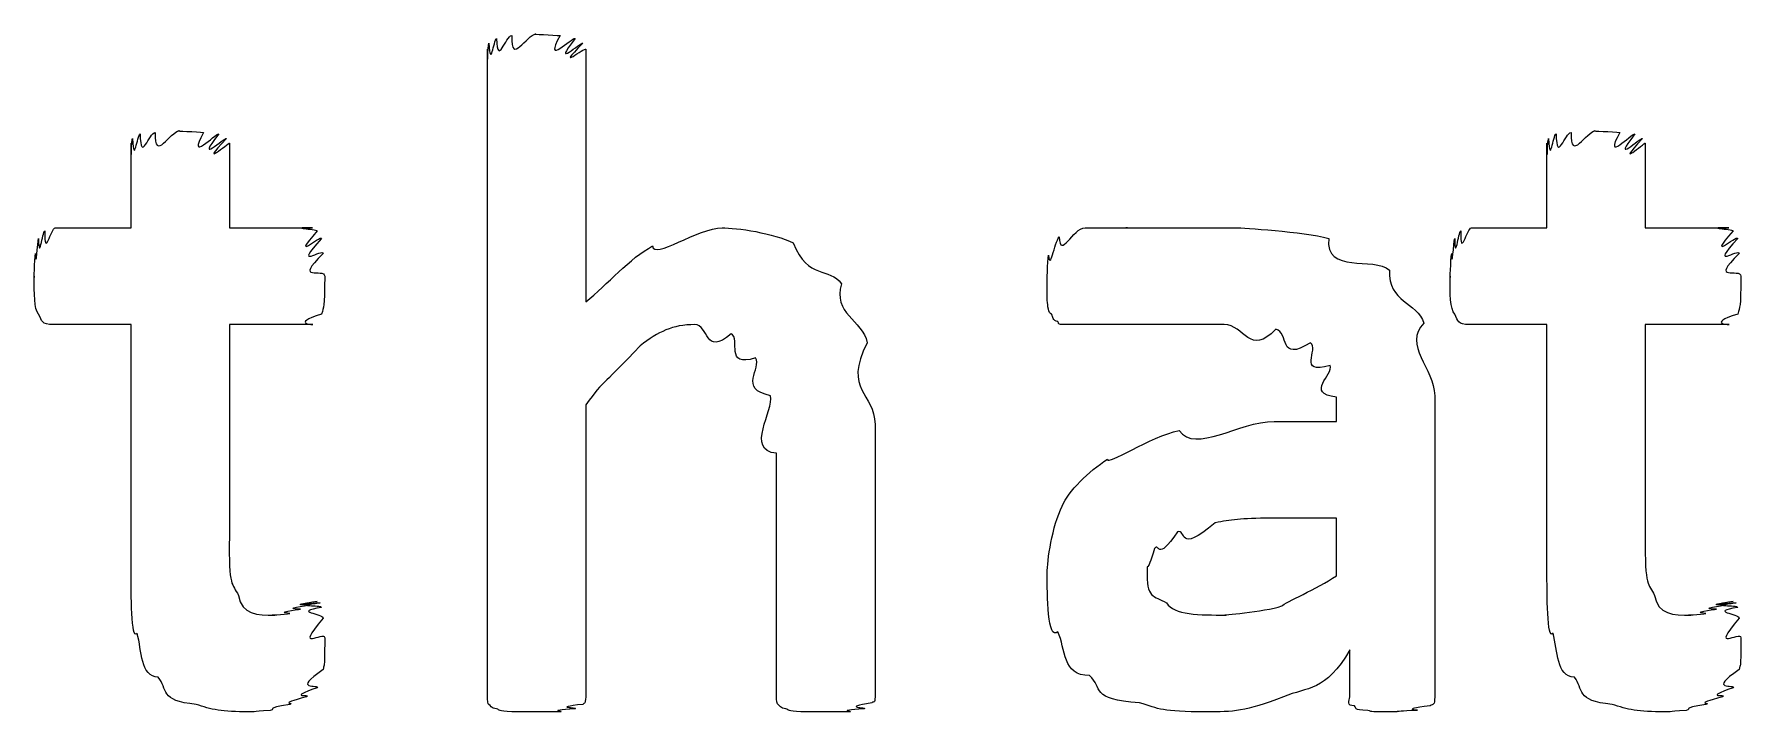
# Model space of a CAD drawing. Header units: millimetres. Extents: x 0 to 216, y 0 to 279.
# Drawn here: x 165.54 to 171.75, y 29.23 to 31.69 of the extents above; entities that cross this region are included whole.
import ezdxf

# ---------------------------------------------------------------- set-up
doc = ezdxf.new("R2010")
doc.units = ezdxf.units.MM
doc.layers.get('0').update_dxf_attribs({"linetype": 'CONTINUOUS'})

msp = doc.modelspace()

# ---------------------------------------------------------------- linework, layer by layer
at = {"color": 0}
for p, q in [((167.188, 29.2806), (167.188, 31.6398)), ((167.546, 31.6398), (167.546, 30.7192)), ((165.89, 30.9893), (165.89, 31.298)), ((166.248, 31.298), (166.248, 30.9893)), ((171.046, 30.9893), (171.046, 31.298)), ((171.404, 31.298), (171.404, 30.9893)), ((165.614, 30.9893), (165.89, 30.9893)), ((166.248, 30.9893), (166.551, 30.9893)), ((170.771, 30.9893), (171.046, 30.9893)), ((171.404, 30.9893), (171.708, 30.9893)), ((165.89, 30.6366), (165.608, 30.6366)), ((165.89, 29.7436), (165.89, 30.6366)), ((166.551, 30.6366), (166.248, 30.6366)), ((166.248, 30.6366), (166.248, 29.8649)), ((171.046, 30.6366), (170.765, 30.6366)), ((171.046, 29.7436), (171.046, 30.6366)), ((171.708, 30.6366), (171.404, 30.6366)), ((171.404, 30.6366), (171.404, 29.8649)), ((167.546, 30.3444), (167.546, 29.2806)), ((170.279, 30.2838), (170.279, 30.372)), ((170.637, 30.3775), (170.637, 29.2806)), ((168.599, 30.2727), (168.599, 29.2806)), ((170.053, 30.2838), (170.279, 30.2838)), ((168.24, 29.2806), (168.24, 30.168)), ((170.279, 29.931), (170.042, 29.931)), ((170.279, 29.7215), (170.279, 29.931)), ((166.595, 29.4955), (166.595, 29.4955)), ((171.752, 29.4955), (171.752, 29.4955)), ((170.328, 29.2806), (170.328, 29.4514))]:
    msp.add_line(p, q, dxfattribs=at)
for points in [[(167.188, 31.6398), (167.188, 31.5474), (167.189, 31.6536), (167.193, 31.6618)], [(167.193, 31.6618), (167.199, 31.5626), (167.21, 31.6742), (167.221, 31.6784)], [(167.221, 31.6784), (167.224, 31.5736), (167.254, 31.6894), (167.276, 31.6894)], [(167.276, 31.6894), (167.272, 31.5764), (167.331, 31.6949), (167.364, 31.6949)], [(167.364, 31.6949), (167.342, 31.6949), (167.43, 31.6921), (167.452, 31.6894)], [(167.452, 31.6894), (167.389, 31.5736), (167.496, 31.6852), (167.507, 31.6784)], [(167.507, 31.6784), (167.415, 31.5626), (167.531, 31.6687), (167.535, 31.6618)], [(167.535, 31.6618), (167.426, 31.5516), (167.546, 31.6508), (167.546, 31.6398)], [(165.895, 31.3145), (165.901, 31.2126), (165.912, 31.3269), (165.923, 31.3311)], [(165.923, 31.3311), (165.925, 31.2208), (165.956, 31.3366), (165.978, 31.3366)], [(165.978, 31.3366), (165.974, 31.2236), (166.033, 31.3421), (166.066, 31.3421)], [(166.066, 31.3421), (166.044, 31.3421), (166.132, 31.3393), (166.154, 31.3366)], [(166.154, 31.3366), (166.091, 31.2208), (166.198, 31.3338), (166.209, 31.3311)], [(166.209, 31.3311), (166.117, 31.2126), (166.233, 31.3214), (166.237, 31.3145)], [(171.052, 31.3145), (171.057, 31.2126), (171.068, 31.3269), (171.079, 31.3311)], [(171.079, 31.3311), (171.082, 31.2208), (171.112, 31.3366), (171.134, 31.3366)], [(171.134, 31.3366), (171.13, 31.2236), (171.19, 31.3421), (171.222, 31.3421)], [(171.222, 31.3421), (171.201, 31.3421), (171.289, 31.3393), (171.311, 31.3366)], [(171.311, 31.3366), (171.248, 31.2208), (171.355, 31.3338), (171.366, 31.3311)], [(171.366, 31.3311), (171.274, 31.2126), (171.389, 31.3214), (171.394, 31.3145)], [(165.89, 31.298), (165.89, 31.1988), (165.891, 31.3063), (165.895, 31.3145)], [(166.237, 31.3145), (166.128, 31.1988), (166.248, 31.3008), (166.248, 31.298)], [(171.046, 31.298), (171.046, 31.1988), (171.047, 31.3063), (171.052, 31.3145)], [(171.394, 31.3145), (171.285, 31.1988), (171.404, 31.3008), (171.404, 31.298)], [(165.553, 30.9507), (165.555, 30.8598), (165.567, 30.9742), (165.576, 30.9783)], [(165.576, 30.9783), (165.573, 30.8708), (165.599, 30.9893), (165.614, 30.9893)], [(166.551, 30.9893), (166.455, 30.9893), (166.563, 30.9852), (166.568, 30.9783)], [(166.568, 30.9783), (166.466, 30.8598), (166.58, 30.9645), (166.584, 30.9507)], [(167.789, 30.9232), (167.79, 30.8708), (167.957, 30.9893), (168.042, 30.9893)], [(168.042, 30.9893), (168.094, 30.9893), (168.231, 30.97), (168.301, 30.9342)], [(169.231, 30.8901), (169.237, 30.8267), (169.251, 30.9342), (169.27, 30.9563)], [(169.27, 30.9563), (169.273, 30.8708), (169.32, 30.9893), (169.364, 30.9893)], [(169.364, 30.9893), (169.361, 30.9893), (169.459, 30.9893), (169.518, 30.9893)], [(169.518, 30.9893), (169.479, 30.9893), (169.639, 30.9893), (169.706, 30.9893)], [(169.706, 30.9893), (169.733, 30.9893), (169.845, 30.9893), (169.915, 30.9893)], [(169.915, 30.9893), (169.934, 30.9893), (170.159, 30.9755), (170.251, 30.9507)], [(170.71, 30.9507), (170.711, 30.8598), (170.724, 30.9742), (170.732, 30.9783)], [(170.732, 30.9783), (170.729, 30.8708), (170.755, 30.9893), (170.771, 30.9893)], [(171.708, 30.9893), (171.611, 30.9893), (171.72, 30.9852), (171.724, 30.9783)], [(171.724, 30.9783), (171.622, 30.8598), (171.737, 30.9645), (171.741, 30.9507)], [(165.537, 30.813), (165.537, 30.7867), (165.538, 30.8736), (165.542, 30.8956)], [(165.542, 30.8956), (165.544, 30.8308), (165.549, 30.9356), (165.553, 30.9507)], [(166.584, 30.9507), (166.474, 30.8308), (166.59, 30.9177), (166.59, 30.8956)], [(166.59, 30.8956), (166.477, 30.7867), (166.595, 30.846), (166.595, 30.813)], [(167.546, 30.7192), (167.624, 30.7826), (167.707, 30.8791), (167.789, 30.9232)], [(168.301, 30.9342), (168.356, 30.7978), (168.433, 30.8474), (168.477, 30.7854)], [(169.226, 30.7909), (169.226, 30.7826), (169.227, 30.8681), (169.231, 30.8901)], [(170.251, 30.9507), (170.236, 30.8198), (170.416, 30.886), (170.472, 30.835)], [(170.693, 30.813), (170.693, 30.7867), (170.695, 30.8736), (170.699, 30.8956)], [(170.699, 30.8956), (170.7, 30.8308), (170.706, 30.9356), (170.71, 30.9507)], [(171.741, 30.9507), (171.631, 30.8308), (171.746, 30.9177), (171.746, 30.8956)], [(171.746, 30.8956), (171.633, 30.7867), (171.752, 30.846), (171.752, 30.813)], [(170.472, 30.835), (170.468, 30.7165), (170.572, 30.7192), (170.598, 30.6421)], [(165.553, 30.6751), (165.537, 30.6917), (165.537, 30.7496), (165.537, 30.813)], [(166.595, 30.813), (166.595, 30.6917), (166.591, 30.7041), (166.584, 30.6751)], [(168.477, 30.7854), (168.444, 30.6765), (168.552, 30.6544), (168.571, 30.5704)], [(169.226, 30.7248), (169.226, 30.7165), (169.226, 30.7689), (169.226, 30.7909)], [(170.71, 30.6751), (170.693, 30.6917), (170.693, 30.7496), (170.693, 30.813)], [(171.752, 30.813), (171.752, 30.6917), (171.748, 30.7041), (171.741, 30.6751)], [(169.242, 30.6751), (169.229, 30.6765), (169.229, 30.7055), (169.226, 30.7248)], [(165.608, 30.6366), (165.562, 30.6366), (165.567, 30.6489), (165.553, 30.6751)], [(166.584, 30.6751), (166.463, 30.6366), (166.565, 30.6366), (166.551, 30.6366)], [(169.265, 30.6476), (169.244, 30.6503), (169.249, 30.6641), (169.242, 30.6751)], [(169.292, 30.6366), (169.259, 30.6366), (169.271, 30.6393), (169.265, 30.6476)], [(170.598, 30.6421), (170.518, 30.5621), (170.637, 30.4767), (170.637, 30.3775)], [(170.765, 30.6366), (170.718, 30.6366), (170.724, 30.6489), (170.71, 30.6751)], [(171.741, 30.6751), (171.619, 30.6366), (171.722, 30.6366), (171.708, 30.6366)], [(167.943, 30.6366), (167.86, 30.6366), (167.811, 30.6104), (167.744, 30.5594)], [(168.075, 30.6035), (167.977, 30.518), (167.994, 30.6366), (167.943, 30.6366)], [(168.164, 30.5153), (168.05, 30.4781), (168.111, 30.5842), (168.075, 30.6035)], [(169.364, 30.6366), (169.284, 30.6366), (169.306, 30.6366), (169.292, 30.6366)], [(169.485, 30.6366), (169.35, 30.6366), (169.397, 30.6366), (169.364, 30.6366)], [(169.65, 30.6366), (169.563, 30.6366), (169.532, 30.6366), (169.485, 30.6366)], [(169.871, 30.6366), (169.692, 30.6366), (169.716, 30.6366), (169.65, 30.6366)], [(170.058, 30.62), (169.964, 30.518), (169.944, 30.6366), (169.871, 30.6366)], [(170.185, 30.5704), (170.066, 30.496), (170.109, 30.609), (170.058, 30.62)], [(167.744, 30.5594), (167.614, 30.4188), (167.615, 30.4395), (167.546, 30.3444)], [(168.571, 30.5704), (168.48, 30.394), (168.599, 30.3899), (168.599, 30.2727)], [(170.257, 30.4877), (170.133, 30.4519), (170.218, 30.5484), (170.185, 30.5704)], [(168.219, 30.3775), (168.099, 30.4009), (168.188, 30.4781), (168.164, 30.5153)], [(170.279, 30.372), (170.163, 30.3857), (170.27, 30.4546), (170.257, 30.4877)], [(168.24, 30.168), (168.125, 30.1763), (168.232, 30.3251), (168.219, 30.3775)], [(169.706, 30.2507), (169.766, 30.1653), (169.923, 30.2838), (170.053, 30.2838)], [(169.446, 30.146), (169.442, 30.1212), (169.602, 30.2286), (169.706, 30.2507)], [(169.281, 29.9751), (169.303, 30.0302), (169.376, 30.1019), (169.446, 30.146)], [(169.226, 29.7326), (169.226, 29.7725), (169.244, 29.9048), (169.281, 29.9751)], [(169.838, 29.9145), (169.696, 29.7946), (169.736, 29.8952), (169.7, 29.8814)], [(170.042, 29.931), (169.927, 29.931), (169.896, 29.9255), (169.838, 29.9145)], [(166.248, 29.8649), (166.245, 29.6733), (166.259, 29.6967), (166.281, 29.6499)], [(169.7, 29.8814), (169.623, 29.7656), (169.635, 29.8456), (169.617, 29.8208)], [(171.404, 29.8649), (171.402, 29.6733), (171.415, 29.6967), (171.438, 29.6499)], [(169.617, 29.8208), (169.586, 29.7174), (169.59, 29.7725), (169.59, 29.7436)], [(165.912, 29.5121), (165.89, 29.4817), (165.89, 29.6554), (165.89, 29.7436)], [(169.265, 29.5176), (169.226, 29.4817), (169.226, 29.6513), (169.226, 29.7326)], [(169.59, 29.7436), (169.586, 29.6361), (169.613, 29.6513), (169.661, 29.6223)], [(170.08, 29.6113), (170.093, 29.6251), (170.208, 29.6733), (170.279, 29.7215)], [(171.068, 29.5121), (171.046, 29.4817), (171.046, 29.6554), (171.046, 29.7436)], [(166.281, 29.6499), (166.293, 29.5782), (166.35, 29.5782), (166.413, 29.5782)], [(171.438, 29.6499), (171.45, 29.5782), (171.506, 29.5782), (171.57, 29.5782)], [(166.413, 29.5782), (166.377, 29.5782), (166.453, 29.5796), (166.468, 29.5837)], [(166.468, 29.5837), (166.408, 29.5892), (166.496, 29.5961), (166.507, 29.6003)], [(166.507, 29.6003), (166.432, 29.6003), (166.532, 29.6127), (166.54, 29.6168)], [(166.54, 29.6168), (166.452, 29.6113), (166.559, 29.6278), (166.568, 29.6278)], [(166.568, 29.6278), (166.463, 29.6113), (166.575, 29.6251), (166.578, 29.6223)], [(166.578, 29.6223), (166.47, 29.6072), (166.584, 29.6168), (166.584, 29.6058)], [(166.584, 29.6058), (166.474, 29.5892), (166.59, 29.5851), (166.59, 29.5672)], [(169.661, 29.6223), (169.685, 29.5782), (169.784, 29.5782), (169.876, 29.5782)], [(169.876, 29.5782), (169.85, 29.5782), (170.017, 29.5892), (170.08, 29.6113)], [(171.57, 29.5782), (171.534, 29.5782), (171.61, 29.5796), (171.625, 29.5837)], [(171.625, 29.5837), (171.564, 29.5892), (171.652, 29.5961), (171.663, 29.6003)], [(171.663, 29.6003), (171.589, 29.6003), (171.688, 29.6127), (171.697, 29.6168)], [(171.697, 29.6168), (171.608, 29.6113), (171.716, 29.6278), (171.724, 29.6278)], [(171.724, 29.6278), (171.619, 29.6113), (171.731, 29.6251), (171.735, 29.6223)], [(171.735, 29.6223), (171.626, 29.6072), (171.741, 29.6168), (171.741, 29.6058)], [(171.741, 29.6058), (171.631, 29.5892), (171.746, 29.5851), (171.746, 29.5672)], [(166.59, 29.5672), (166.477, 29.4349), (166.595, 29.5245), (166.595, 29.4955)], [(171.746, 29.5672), (171.633, 29.4349), (171.752, 29.5245), (171.752, 29.4955)], [(165.989, 29.3522), (165.923, 29.3536), (165.93, 29.4487), (165.912, 29.5121)], [(166.595, 29.4955), (166.595, 29.3577), (166.592, 29.4087), (166.59, 29.3798)], [(169.38, 29.3577), (169.281, 29.3577), (169.293, 29.4542), (169.265, 29.5176)], [(171.146, 29.3522), (171.079, 29.3536), (171.086, 29.4487), (171.068, 29.5121)], [(171.752, 29.4955), (171.752, 29.3577), (171.749, 29.4087), (171.746, 29.3798)], [(170.328, 29.4514), (170.24, 29.2985), (170.174, 29.3164), (170.086, 29.2806)], [(166.127, 29.253), (165.991, 29.2654), (166.025, 29.3081), (165.989, 29.3522)], [(166.59, 29.3798), (166.47, 29.2985), (166.578, 29.3274), (166.568, 29.3136)], [(169.562, 29.2585), (169.38, 29.2696), (169.431, 29.3136), (169.38, 29.3577)], [(171.283, 29.253), (171.148, 29.2654), (171.181, 29.3081), (171.146, 29.3522)], [(171.746, 29.3798), (171.626, 29.2985), (171.735, 29.3274), (171.724, 29.3136)], [(166.529, 29.2806), (166.415, 29.2503), (166.49, 29.2599), (166.468, 29.253)], [(166.568, 29.3136), (166.452, 29.2723), (166.547, 29.2916), (166.529, 29.2806)], [(167.193, 29.253), (167.188, 29.2503), (167.188, 29.2696), (167.188, 29.2806)], [(167.546, 29.2806), (167.543, 29.2503), (167.542, 29.2599), (167.535, 29.253)], [(168.246, 29.253), (168.242, 29.2503), (168.24, 29.2696), (168.24, 29.2806)], [(168.599, 29.2806), (168.599, 29.2544), (168.595, 29.2654), (168.588, 29.2585)], [(170.086, 29.2806), (169.945, 29.2255), (169.904, 29.2255), (169.805, 29.2255)], [(170.345, 29.2475), (170.313, 29.2475), (170.328, 29.2654), (170.328, 29.2806)], [(170.637, 29.2806), (170.637, 29.2475), (170.632, 29.2544), (170.62, 29.2475)], [(171.686, 29.2806), (171.571, 29.2503), (171.647, 29.2599), (171.625, 29.253)], [(171.724, 29.3136), (171.608, 29.2723), (171.704, 29.2916), (171.686, 29.2806)], [(166.32, 29.2255), (166.22, 29.2255), (166.182, 29.2337), (166.127, 29.253)], [(166.397, 29.231), (166.32, 29.2255), (166.344, 29.2255), (166.32, 29.2255)], [(166.468, 29.253), (166.371, 29.2365), (166.422, 29.2378), (166.397, 29.231)], [(167.221, 29.2365), (167.199, 29.2392), (167.2, 29.2489), (167.193, 29.253)], [(167.276, 29.2255), (167.224, 29.2282), (167.235, 29.2323), (167.221, 29.2365)], [(167.364, 29.2255), (167.272, 29.2255), (167.301, 29.2255), (167.276, 29.2255)], [(167.452, 29.2255), (167.342, 29.2255), (167.4, 29.2255), (167.364, 29.2255)], [(167.507, 29.2365), (167.389, 29.2282), (167.477, 29.2282), (167.452, 29.2255)], [(167.535, 29.253), (167.415, 29.2392), (167.521, 29.2433), (167.507, 29.2365)], [(168.274, 29.2365), (168.253, 29.2392), (168.253, 29.2489), (168.246, 29.253)], [(168.329, 29.2255), (168.279, 29.2282), (168.287, 29.2323), (168.274, 29.2365)], [(168.422, 29.2255), (168.326, 29.2255), (168.354, 29.2255), (168.329, 29.2255)], [(168.505, 29.2255), (168.396, 29.2255), (168.456, 29.2255), (168.422, 29.2255)], [(168.56, 29.2365), (168.444, 29.2282), (168.53, 29.2282), (168.505, 29.2255)], [(168.588, 29.2585), (168.469, 29.2392), (168.574, 29.2433), (168.56, 29.2365)], [(169.805, 29.2255), (169.641, 29.2255), (169.635, 29.2365), (169.562, 29.2585)], [(170.394, 29.231), (170.335, 29.2323), (170.356, 29.2392), (170.345, 29.2475)], [(170.483, 29.2255), (170.379, 29.2255), (170.416, 29.2268), (170.394, 29.231)], [(170.571, 29.231), (170.457, 29.2255), (170.523, 29.2255), (170.483, 29.2255)], [(170.62, 29.2475), (170.496, 29.2323), (170.593, 29.2337), (170.571, 29.231)], [(171.476, 29.2255), (171.377, 29.2255), (171.339, 29.2337), (171.283, 29.253)], [(171.553, 29.231), (171.476, 29.2255), (171.501, 29.2255), (171.476, 29.2255)], [(171.625, 29.253), (171.527, 29.2365), (171.578, 29.2378), (171.553, 29.231)]]:
    msp.add_open_spline(points, degree=3, dxfattribs=at)

doc.saveas('drawing.dxf')
